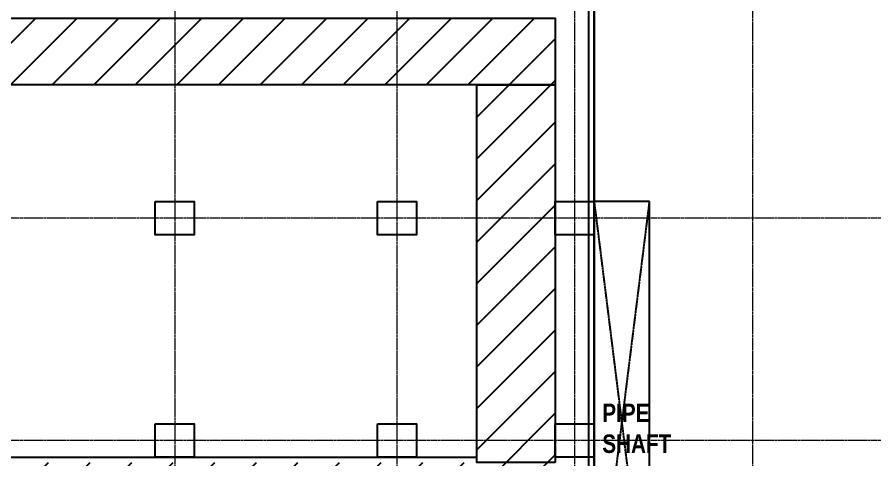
# Model space of a CAD drawing. Extents: x -15449 to 568150, y -1239737 to 53667.
# Drawn here: x 487903 to 534227, y -109585 to -85685 of the extents above; entities that cross this region are included whole.
import ezdxf

# ---------------------------------------------------------------- set-up
doc = ezdxf.new("R2010")
doc.units = 0
doc.header["$LTSCALE"] = 8
doc.linetypes.add('HIDDEN', pattern=[0.375, 0.25, -0.125])
doc.linetypes.add('IDA - Grid Line', pattern=[3500, 2000, -500, 500, -500])
doc.layers.get('0').update_dxf_attribs({"color": 1, "linetype": 'CONTINUOUS'})
doc.layers.add('000_CTCI_CSA', color=7, linetype='CONTINUOUS')
doc.layers.add('0_FIRE', color=1, linetype='CONTINUOUS')
doc.layers.add('A-_ANOTGRID_E', color=7, linetype='CONTINUOUS', lineweight=9)
doc.styles.add('Site Area', font='arial.ttf', dxfattribs={"width": 0.8})

# ---------------------------------------------------------------- blocks, each defined once
blk = doc.blocks.new('column grid')
at = {"color": 252, "elevation": 0}
for points in [[(-24454.4, -46338.8), (-22354.4, -46338.8), (-22354.4, -48138.8), (-24454.4, -48138.8)], [(-12454.4, -46338.8), (-10354.4, -46338.8), (-10354.4, -48138.8), (-12454.4, -48138.8)], [(-2854.4, -46338.8), (-754.4, -46338.8), (-754.4, -48138.8), (-2854.4, -48138.8)], [(-24454.4, -58338.8), (-22354.4, -58338.8), (-22354.4, -60138.8), (-24454.4, -60138.8)], [(-12454.4, -58338.8), (-10354.4, -58338.8), (-10354.4, -60138.8), (-12454.4, -60138.8)], [(-2854.4, -58338.8), (-754.4, -58338.8), (-754.4, -60138.8), (-2854.4, -60138.8)]]:
    blk.add_lwpolyline(points, close=True, dxfattribs=at)
at = {"layer": 'A-_ANOTGRID_E', "color": 8, "linetype": 'IDA - Grid Line', "ltscale": 0.005, "true_color": 0x808080}
for p, q in [((-23404.4, 9427, 0), (-23404.4, -120414.2, 0)), ((-11404.4, 9427, 0), (-11404.4, -120414.2, 0)), ((-1804.4, 9427, 0), (-1804.4, -120414.2, 0)), ((7795.6, 9427, 0), (7795.6, -120414.2, 0)), ((29680.4, -47238.8, 0), (-104784.6, -47238.8, 0)), ((29680.4, -59238.8, 0), (-104784.6, -59238.8, 0))]:
    blk.add_line(p, q, dxfattribs=at)
blk = doc.blocks.new('CTCI_Building Footprint and Grid')
at = {"layer": '000_CTCI_CSA', "color": 8}
for p, q in [((1986897, -900373, 0), (1986897, -936373, 0)), ((1986597, -900673, 0), (1986597, -936673, 0))]:
    blk.add_line(p, q, dxfattribs=at)
at = {"color": 252}
blk.add_blockref('column grid', (1987651, -866033, 0), dxfattribs=at)

msp = doc.modelspace()

# ---------------------------------------------------------------- hatches: boundary and pattern name
at = {"true_color": 0x808080}
h = msp.add_hatch(dxfattribs=at)
h.set_pattern_fill('ANSI31', color=8, scale=500)
h.set_pattern_definition([(45, (604458.7, 1594628), (-1122.532, 1122.532), [])])
h.paths.add_polyline_path([(439563.6678, -71635.5634), (449163.6678, -71635.5634), (449163.6678, -64835.5634), (439563.6678, -64835.5634)])
h.paths.add_polyline_path([(443663.6678, -71785.5634), (449163.6678, -71785.5634), (449163.6678, -85735.5634), (443663.6678, -85735.5634)])
h.paths.add_polyline_path([(443663.6678, -85735.5634), (516963.6678, -85735.5634), (516963.6678, -89335.5634), (443663.6678, -89335.5634)])
h.paths.add_polyline_path([(516963.6678, -109735.5634), (479764.1147, -109735.5634), (479764.1147, -112577.0636), (516963.6678, -112577.0636)])
h.paths.add_polyline_path([(516963.6678, -109735.5634), (512732.942, -109735.5634), (512732.942, -89335.5634), (516963.6678, -89335.5634)])
h.paths.add_polyline_path([(513694.3937, -131635.5634), (509463.6678, -131635.5634), (509463.6678, -112577.0636), (513694.3937, -112577.0636)])
h.paths.add_polyline_path([(516963.6678, -151735.5634), (512750.2089, -151735.5634), (512750.2089, -121735.5634), (516963.6678, -121735.5634)])
h.paths.add_polyline_path([(528738.6678, -138735.7501), (516963.6678, -138735.7501), (516963.6678, -133735.5634), (528738.6678, -133735.5634)])

# ---------------------------------------------------------------- linework, layer by layer
at = {"color": 8, "linetype": 'HIDDEN', "ltscale": 10, "true_color": 0x808080}
for p, q in [((519063.665, -119635.5634, 0), (522063.665, -95635.5634, 0)), ((519063.6753, -95635.5634, 0), (522063.665, -119635.5634, 0))]:
    msp.add_line(p, q, dxfattribs=at)
at = {"color": 8, "true_color": 0x808080, "elevation": 0}
for points in [[(443663.6678, -85735.5634), (516963.6678, -85735.5634), (516963.6678, -89335.5634), (443663.6678, -89335.5634)], [(516963.6678, -109735.5634), (512732.942, -109735.5634), (512732.942, -89335.5634), (516963.6678, -89335.5634)], [(522063.665, -95635.5634), (519063.665, -95635.5634), (519063.665, -119635.5634), (522063.665, -119635.5634)]]:
    msp.add_lwpolyline(points, close=True, dxfattribs=at)
at = {"layer": '000_CTCI_CSA', "color": 8, "ltscale": 0.1, "true_color": 0x808080, "elevation": 0}
msp.add_lwpolyline([(459364.1147, -109434.7793), (512732.942, -109434.7793), (512732.942, -89335.5634), (459364.1147, -89335.5634)], close=True, dxfattribs=at)
at = {"layer": '0_FIRE', "color": 8, "true_color": 0x808080, "elevation": 0}
msp.add_lwpolyline([(519064.1147, -119635.5634), (519064.1147, -83635.5634), (516664.1147, -83635.5634)], dxfattribs=at)

# ---------------------------------------------------------------- block references
at = {"layer": '000_CTCI_CSA', "color": 2}
msp.add_blockref('CTCI_Building Footprint and Grid', (-1467832.5298, 816737), dxfattribs=at)

# ---------------------------------------------------------------- texts
at = {"color": 8, "true_color": 0x808080, "insert": (519505.665, -106546.4885, 0), "char_height": 1000, "attachment_point": 1, "style": 'Site Area'}
msp.add_mtext_dynamic_manual_height_columns('{\\fArial|b1|i0|c0|p34;PIPE SHAFT}', width=3359.303324, gutter_width=24254.764, heights=[0], dxfattribs=at)

doc.saveas('drawing.dxf')
